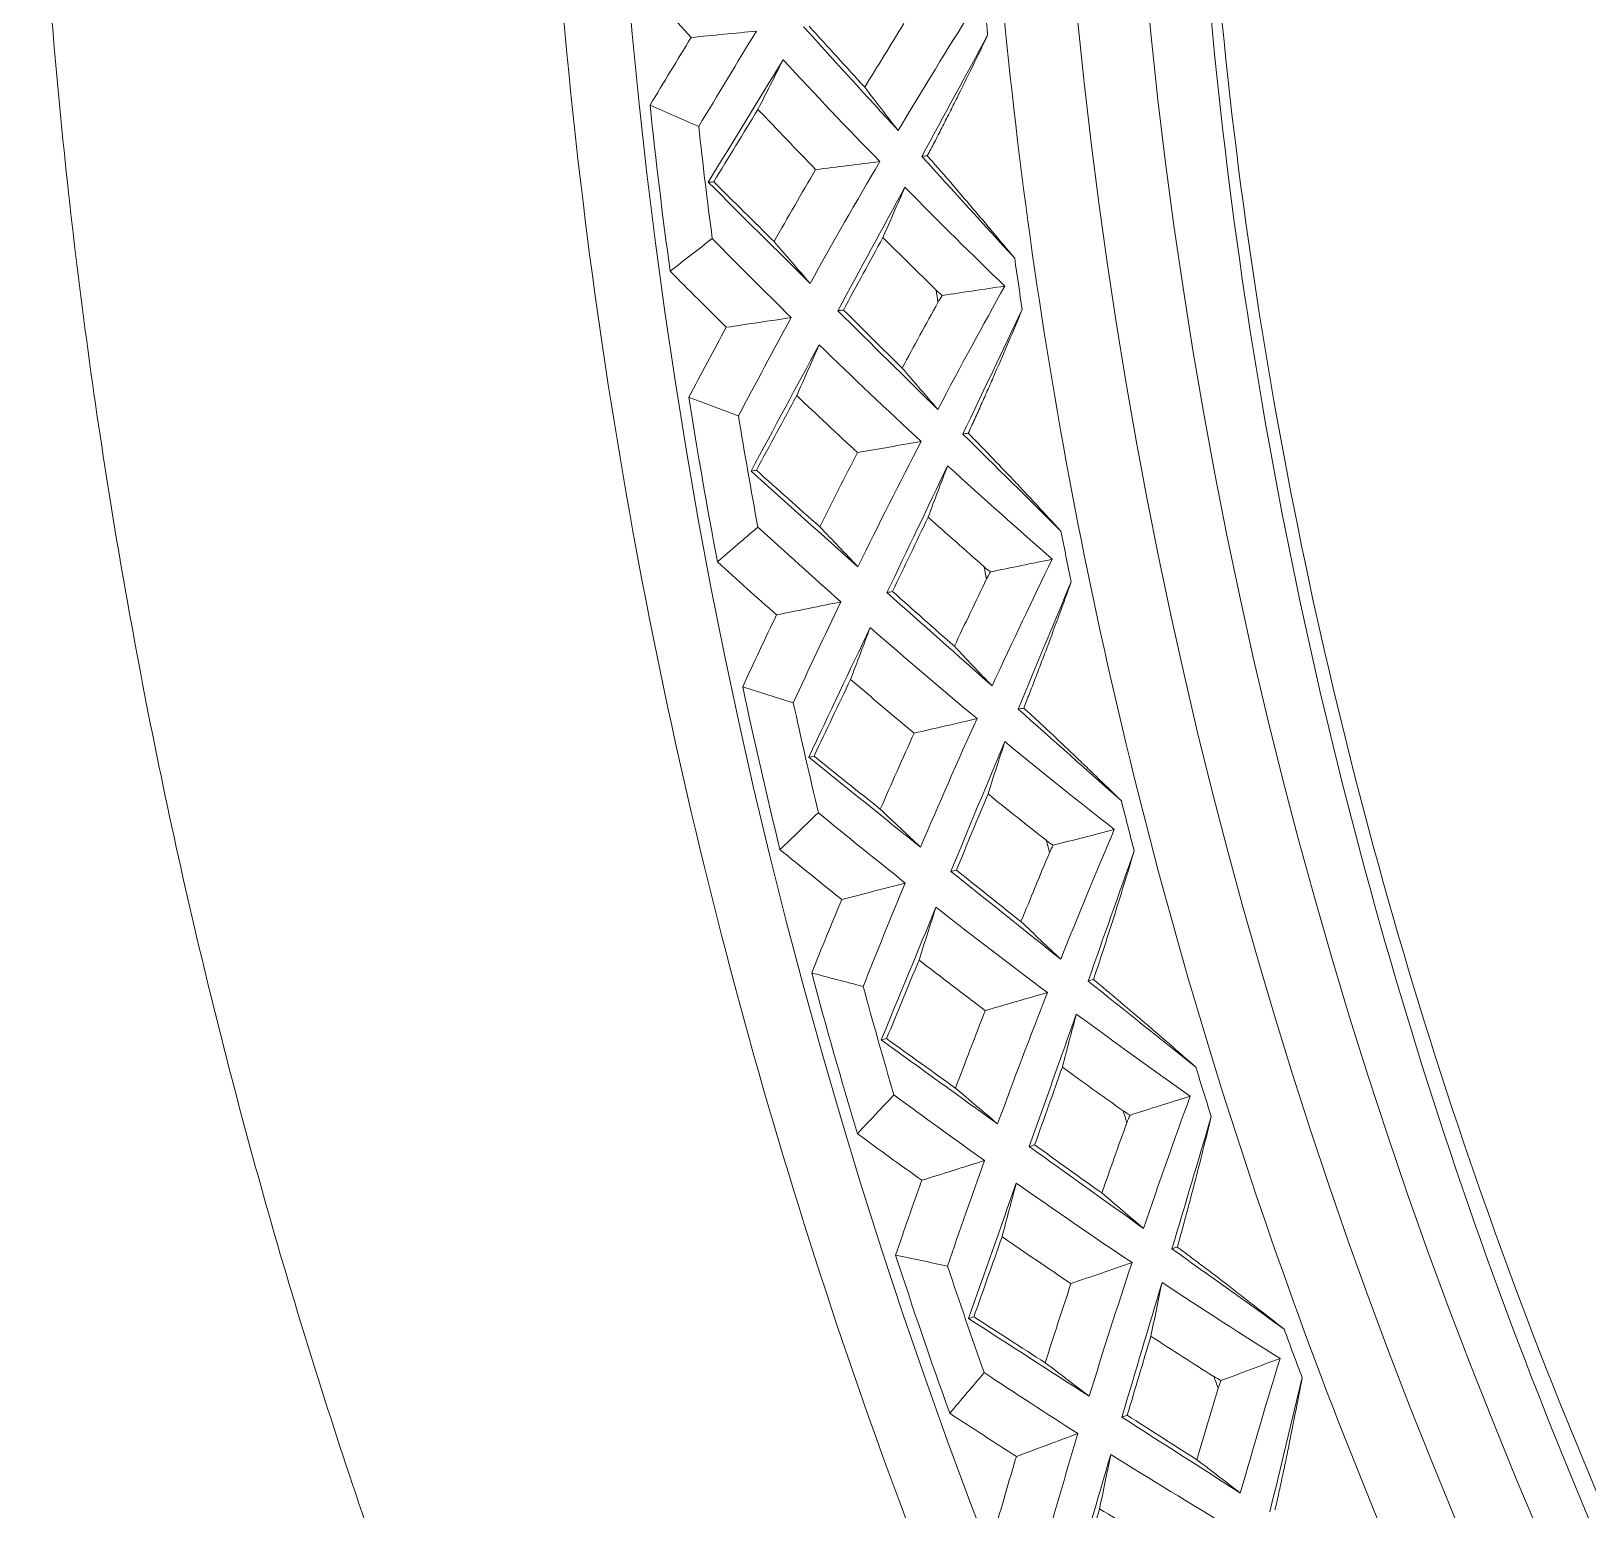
# Model space of a CAD drawing. Extents: x 541 to 1062, y 0 to 382.
# Drawn here: x 845.7 to 858.23, y 260 to 271.9 of the extents above; entities that cross this region are included whole.
import ezdxf

# ---------------------------------------------------------------- set-up
doc = ezdxf.new("R2010")
doc.units = 0
doc.header["$LTSCALE"] = 10
doc.header["$MEASUREMENT"] = 0
doc.layers.add('1', color=7, linetype='CONTINUOUS')

msp = doc.modelspace()

# ---------------------------------------------------------------- linework, layer by layer
at = {"layer": '1', "color": 7, "linetype": 'Continuous', "lineweight": 18}
for radius, start, end in [(45.353, 90, 267.6206), (41.2, 90, 267.3523), (41.78, 102.5334, 267.3912)]:
    msp.add_arc((895.7, 276.074), radius, start, end, dxfattribs=at)
at = {"layer": '1', "color": 7, "linetype": 'Continuous', "lineweight": 13}
for start, end in [(188.3352, 188.4692), (191.3352, 191.4692), (194.3352, 194.4692), (197.3352, 197.4692), (200.3352, 200.4692)]:
    msp.add_arc((895.7, 276.074), 43.174, start, end, dxfattribs=at)
at = {"layer": '1', "color": 7, "linetype": 'Continuous', "lineweight": 18}
msp.add_rational_spline([(895.7, 321.97), (847.662, 321.97), (829.279, 277.589), (863.247, 243.621)], [1, 0.588455621577, 0.588455621577, 1], degree=3, dxfattribs=at)
for points, knots in [([(860.096, 256.097), (859.331, 257.482), (858.647, 258.911), (857.45, 261.838), (856.937, 263.336), (856.089, 266.38), (855.754, 267.926), (855.265, 271.045), (855.112, 272.618), (854.99, 275.77), (855.021, 277.349), (855.265, 280.491), (855.479, 282.055), (856.086, 285.145), (856.479, 286.671), (857.441, 289.667), (858.008, 291.136), (858.659, 292.566)], [0, 0, 0, 0, 0.125, 0.125, 0.25, 0.25, 0.375, 0.375, 0.5, 0.5, 0.625, 0.625, 0.75, 0.75, 0.875, 0.875, 1, 1, 1, 1]), ([(860.237, 256.175), (858.693, 258.937), (857.473, 261.895), (855.767, 267.922), (855.265, 271.012), (854.99, 277.346), (855.223, 280.47), (856.109, 285.084), (856.496, 286.613), (857.211, 288.88), (857.469, 289.629), (857.886, 290.742), (858.029, 291.111), (858.333, 291.843), (858.485, 292.21), (858.659, 292.566)], [0, 0, 0, 0, 0.25, 0.25, 0.5, 0.5, 0.75, 0.75, 0.875, 0.875, 0.9375, 0.9375, 0.96875, 0.96875, 1, 1, 1, 1]), ([(845.7, 276.074), (845.7, 275.134), (845.727, 274.199), (845.831, 272.343), (845.909, 271.423), (846.113, 269.601), (846.239, 268.699), (846.538, 266.917), (846.71, 266.037), (847.098, 264.303), (847.313, 263.448), (847.783, 261.766), (848.039, 260.938), (848.585, 259.313), (848.877, 258.516), (849.494, 256.952), (849.818, 256.186), (850.498, 254.687), (850.852, 253.954), (851.588, 252.522), (851.969, 251.822), (852.754, 250.458), (853.158, 249.793), (853.986, 248.498), (854.409, 247.868), (855.274, 246.642), (855.715, 246.046), (856.61, 244.889), (857.065, 244.328), (857.986, 243.24), (858.452, 242.713), (859.392, 241.691), (859.867, 241.197), (860.345, 240.719)], [0, 0, 0, 0, 0.0625, 0.0625, 0.125, 0.125, 0.1875, 0.1875, 0.25, 0.25, 0.3125, 0.3125, 0.375, 0.375, 0.4375, 0.4375, 0.5, 0.5, 0.5625, 0.5625, 0.625, 0.625, 0.6875, 0.6875, 0.75, 0.75, 0.8125, 0.8125, 0.875, 0.875, 0.9375, 0.9375, 1, 1, 1, 1]), ([(853.397, 271.867), (853.356, 271.782), (853.315, 271.697), (853.233, 271.529), (853.192, 271.446), (853.13, 271.323), (853.11, 271.283), (853.079, 271.222), (853.069, 271.202), (853.049, 271.162), (853.039, 271.142), (853.009, 271.083), (852.989, 271.044), (852.95, 270.969), (852.93, 270.932), (852.911, 270.896)], [0, 0, 0, 0, 0.25, 0.25, 0.5, 0.5, 0.625, 0.625, 0.6875, 0.6875, 0.75, 0.75, 0.875, 0.875, 1, 1, 1, 1]), ([(852.911, 270.896), (852.938, 270.865), (852.966, 270.834), (853.022, 270.771), (853.05, 270.738), (853.136, 270.639), (853.194, 270.571), (853.283, 270.466), (853.313, 270.431), (853.373, 270.36), (853.403, 270.324), (853.494, 270.216), (853.554, 270.144), (853.615, 270.071)], [0, 0, 0, 0, 0.125, 0.125, 0.25, 0.25, 0.5, 0.5, 0.625, 0.625, 0.75, 0.75, 1, 1, 1, 1]), ([(853.675, 269.659), (853.639, 269.571), (853.602, 269.484), (853.529, 269.313), (853.492, 269.228), (853.437, 269.102), (853.419, 269.06), (853.392, 268.998), (853.383, 268.978), (853.365, 268.937), (853.355, 268.916), (853.328, 268.856), (853.311, 268.816), (853.275, 268.738), (853.258, 268.7), (853.241, 268.663)], [0, 0, 0, 0, 0.25, 0.25, 0.5, 0.5, 0.625, 0.625, 0.6875, 0.6875, 0.75, 0.75, 0.875, 0.875, 1, 1, 1, 1]), ([(853.241, 268.663), (853.269, 268.634), (853.299, 268.605), (853.358, 268.544), (853.388, 268.513), (853.478, 268.419), (853.54, 268.354), (853.635, 268.254), (853.667, 268.22), (853.73, 268.152), (853.762, 268.118), (853.858, 268.015), (853.922, 267.946), (853.987, 267.876)], [0, 0, 0, 0, 0.125, 0.125, 0.25, 0.25, 0.5, 0.5, 0.625, 0.625, 0.75, 0.75, 1, 1, 1, 1]), ([(854.069, 267.468), (854.037, 267.379), (854.005, 267.29), (853.94, 267.115), (853.908, 267.028), (853.86, 266.899), (853.844, 266.857), (853.82, 266.794), (853.812, 266.773), (853.796, 266.731), (853.788, 266.71), (853.764, 266.648), (853.749, 266.607), (853.717, 266.528), (853.702, 266.489), (853.687, 266.451)], [0, 0, 0, 0, 0.25, 0.25, 0.5, 0.5, 0.625, 0.625, 0.6875, 0.6875, 0.75, 0.75, 0.875, 0.875, 1, 1, 1, 1]), ([(853.687, 266.451), (853.717, 266.424), (853.748, 266.396), (853.81, 266.338), (853.841, 266.309), (853.937, 266.22), (854.002, 266.158), (854.102, 266.063), (854.135, 266.031), (854.202, 265.967), (854.236, 265.934), (854.337, 265.837), (854.405, 265.771), (854.473, 265.704)], [0, 0, 0, 0, 0.125, 0.125, 0.25, 0.25, 0.5, 0.5, 0.625, 0.625, 0.75, 0.75, 1, 1, 1, 1]), ([(854.576, 265.301), (854.549, 265.21), (854.521, 265.12), (854.466, 264.941), (854.439, 264.853), (854.398, 264.722), (854.384, 264.679), (854.363, 264.614), (854.356, 264.593), (854.343, 264.55), (854.336, 264.529), (854.315, 264.466), (854.302, 264.425), (854.275, 264.344), (854.261, 264.304), (854.248, 264.266)], [0, 0, 0, 0, 0.25, 0.25, 0.5, 0.5, 0.625, 0.625, 0.6875, 0.6875, 0.75, 0.75, 0.875, 0.875, 1, 1, 1, 1]), ([(854.248, 264.266), (854.28, 264.24), (854.312, 264.214), (854.377, 264.159), (854.41, 264.132), (854.51, 264.047), (854.578, 263.989), (854.683, 263.9), (854.718, 263.87), (854.788, 263.809), (854.824, 263.778), (854.93, 263.686), (855.001, 263.624), (855.072, 263.561)], [0, 0, 0, 0, 0.125, 0.125, 0.25, 0.25, 0.5, 0.5, 0.625, 0.625, 0.75, 0.75, 1, 1, 1, 1]), ([(855.196, 263.164), (855.174, 263.071), (855.151, 262.98), (855.106, 262.799), (855.083, 262.709), (855.048, 262.576), (855.037, 262.532), (855.02, 262.467), (855.014, 262.445), (855.002, 262.402), (854.997, 262.38), (854.979, 262.316), (854.968, 262.274), (854.945, 262.192), (854.934, 262.152), (854.923, 262.112)], [0, 0, 0, 0, 0.25, 0.25, 0.5, 0.5, 0.625, 0.625, 0.6875, 0.6875, 0.75, 0.75, 0.875, 0.875, 1, 1, 1, 1]), ([(854.923, 262.112), (854.956, 262.088), (854.989, 262.064), (855.057, 262.013), (855.091, 261.987), (855.196, 261.908), (855.267, 261.854), (855.376, 261.77), (855.413, 261.741), (855.486, 261.684), (855.523, 261.656), (855.634, 261.569), (855.708, 261.511), (855.783, 261.452)], [0, 0, 0, 0, 0.125, 0.125, 0.25, 0.25, 0.5, 0.5, 0.625, 0.625, 0.75, 0.75, 1, 1, 1, 1]), ([(855.928, 261.062), (855.91, 260.968), (855.892, 260.876), (855.856, 260.692), (855.838, 260.602), (855.811, 260.467), (855.801, 260.423), (855.788, 260.356), (855.783, 260.334), (855.774, 260.29), (855.769, 260.269), (855.755, 260.204), (855.746, 260.161), (855.728, 260.078), (855.719, 260.037), (855.709, 259.998)], [0, 0, 0, 0, 0.25, 0.25, 0.5, 0.5, 0.625, 0.625, 0.6875, 0.6875, 0.75, 0.75, 0.875, 0.875, 1, 1, 1, 1])]:
    msp.add_open_spline(points, degree=3, knots=knots, dxfattribs=at)
at = {"layer": '1', "color": 7, "linetype": 'Continuous', "lineweight": 13}
msp.add_open_spline([(893.803, 233.752), (891.665, 233.848), (889.534, 234.106), (884.716, 235.064), (882.05, 235.873), (876.926, 237.995), (874.469, 239.309), (869.858, 242.39), (867.704, 244.157), (863.783, 248.078), (862.015, 250.232), (858.934, 254.843), (857.621, 257.3), (855.499, 262.424), (854.69, 265.09), (853.608, 270.529), (853.335, 273.302), (853.335, 276.074)], degree=3, knots=[0, 0, 0, 0, 0.099316, 0.099316, 0.227986, 0.227986, 0.356655, 0.356655, 0.485324, 0.485324, 0.613993, 0.613993, 0.742662, 0.742662, 0.871331, 0.871331, 1, 1, 1, 1], dxfattribs=at)
at = {"layer": '1', "color": 7, "linetype": 'Continuous', "lineweight": 18}
for points in [[(851.012, 271.849), (850.868, 272.006), (850.725, 272.165), (850.584, 272.324)], [(853.358, 272.282), (853.37, 272.143), (853.384, 272.005), (853.397, 271.867)], [(852.408, 271.448), (852.512, 271.619), (852.617, 271.79), (852.723, 271.96)], [(853.266, 272.062), (853.076, 271.759), (852.879, 271.439), (852.677, 271.099)], [(850.68, 271.303), (850.79, 271.486), (850.9, 271.668), (851.012, 271.849)], [(851.012, 271.849), (851.187, 271.866), (851.362, 271.883), (851.538, 271.9)], [(851.538, 271.9), (851.38, 271.645), (851.225, 271.388), (851.072, 271.131)], [(852.677, 271.099), (852.427, 271.373), (852.172, 271.652), (851.914, 271.935)], [(851.96, 271.939), (852.11, 271.773), (852.26, 271.61), (852.408, 271.448)], [(852.867, 270.891), (853.046, 271.221), (853.223, 271.546), (853.397, 271.867)], [(851.149, 270.683), (851.35, 271.013), (851.55, 271.342), (851.751, 271.669)], [(851.549, 271.27), (851.616, 271.403), (851.684, 271.536), (851.751, 271.669)], [(851.751, 271.669), (852.007, 271.392), (852.267, 271.119), (852.529, 270.85)], [(852.408, 271.448), (852.497, 271.332), (852.587, 271.215), (852.677, 271.099)], [(850.842, 269.968), (850.781, 270.412), (850.727, 270.857), (850.68, 271.303)], [(850.68, 271.303), (850.811, 271.246), (850.941, 271.188), (851.072, 271.131)], [(851.549, 271.27), (851.431, 271.077), (851.312, 270.882), (851.193, 270.687)], [(852.013, 270.786), (851.857, 270.946), (851.703, 271.108), (851.549, 271.27)], [(851.072, 271.131), (851.105, 270.83), (851.141, 270.53), (851.181, 270.23)], [(852.529, 270.85), (852.338, 270.525), (852.152, 270.198), (851.968, 269.869)], [(852.529, 270.85), (852.357, 270.829), (852.185, 270.807), (852.013, 270.786)], [(852.867, 270.891), (852.881, 270.893), (852.896, 270.894), (852.911, 270.896)], [(853.615, 270.071), (853.369, 270.341), (853.12, 270.614), (852.867, 270.891)], [(851.678, 270.206), (851.789, 270.4), (851.9, 270.594), (852.013, 270.786)], [(851.193, 270.687), (851.179, 270.686), (851.164, 270.684), (851.149, 270.683)], [(851.968, 269.869), (851.696, 270.139), (851.423, 270.41), (851.149, 270.683)], [(851.193, 270.687), (851.355, 270.526), (851.517, 270.366), (851.678, 270.206)], [(852.191, 269.649), (852.374, 269.986), (852.554, 270.317), (852.731, 270.643)], [(852.731, 270.643), (852.672, 270.508), (852.613, 270.373), (852.554, 270.238)], [(852.731, 270.643), (853.009, 270.361), (853.277, 270.096), (853.534, 269.847)], [(850.842, 269.968), (850.955, 270.055), (851.068, 270.143), (851.181, 270.23)], [(851.181, 270.23), (851.391, 270.016), (851.603, 269.804), (851.817, 269.594)], [(851.678, 270.206), (851.775, 270.094), (851.872, 269.981), (851.968, 269.869)], [(852.554, 270.238), (852.449, 270.046), (852.343, 269.851), (852.236, 269.655)], [(852.982, 269.816), (852.839, 269.956), (852.696, 270.097), (852.554, 270.238)], [(853.615, 270.071), (853.634, 269.933), (853.655, 269.796), (853.675, 269.659)], [(851.294, 269.516), (851.143, 269.666), (850.992, 269.816), (850.842, 269.968)], [(853.032, 269.772), (853.014, 269.786), (852.998, 269.8), (852.982, 269.816)], [(853.534, 269.847), (853.36, 269.535), (853.18, 269.204), (852.996, 268.854)], [(853.032, 269.772), (853.199, 269.797), (853.366, 269.822), (853.534, 269.847)], [(852.709, 269.188), (852.804, 269.365), (852.9, 269.541), (852.997, 269.716)], [(852.997, 269.716), (853.008, 269.735), (853.019, 269.754), (853.032, 269.772)], [(851.294, 269.516), (851.468, 269.542), (851.643, 269.568), (851.817, 269.594)], [(851.817, 269.594), (851.673, 269.331), (851.531, 269.067), (851.392, 268.802)], [(852.236, 269.655), (852.221, 269.653), (852.206, 269.651), (852.191, 269.649)], [(852.996, 268.854), (852.732, 269.115), (852.463, 269.38), (852.191, 269.649)], [(852.236, 269.655), (852.395, 269.498), (852.553, 269.342), (852.709, 269.188)], [(853.197, 268.657), (853.359, 268.995), (853.518, 269.329), (853.675, 269.659)], [(850.992, 268.953), (851.091, 269.142), (851.192, 269.329), (851.294, 269.516)], [(851.493, 268.359), (851.676, 268.699), (851.859, 269.038), (852.041, 269.375)], [(851.861, 268.966), (851.921, 269.102), (851.981, 269.238), (852.041, 269.375)], [(852.041, 269.375), (852.312, 269.112), (852.585, 268.853), (852.862, 268.597)], [(852.709, 269.188), (852.805, 269.077), (852.9, 268.966), (852.996, 268.854)], [(851.223, 267.628), (851.139, 268.069), (851.062, 268.511), (850.992, 268.953)], [(850.992, 268.953), (851.125, 268.903), (851.258, 268.852), (851.392, 268.802)], [(851.861, 268.966), (851.753, 268.767), (851.645, 268.566), (851.536, 268.365)], [(852.35, 268.507), (852.186, 268.659), (852.023, 268.812), (851.861, 268.966)], [(851.392, 268.802), (851.441, 268.503), (851.493, 268.206), (851.548, 267.908)], [(852.862, 268.597), (852.691, 268.567), (852.52, 268.537), (852.35, 268.507)], [(852.862, 268.597), (852.688, 268.264), (852.519, 267.927), (852.353, 267.589)], [(853.197, 268.657), (853.211, 268.659), (853.226, 268.661), (853.241, 268.663)], [(853.987, 267.876), (853.727, 268.133), (853.464, 268.393), (853.197, 268.657)], [(852.046, 267.91), (852.146, 268.11), (852.247, 268.309), (852.35, 268.507)], [(851.536, 268.365), (851.522, 268.363), (851.507, 268.361), (851.493, 268.359)], [(852.353, 267.589), (852.067, 267.844), (851.78, 268.1), (851.493, 268.359)], [(851.536, 268.365), (851.706, 268.213), (851.876, 268.061), (852.046, 267.91)], [(852.587, 267.381), (852.752, 267.727), (852.915, 268.067), (853.075, 268.402)], [(853.075, 268.402), (853.022, 268.264), (852.97, 268.126), (852.918, 267.988)], [(853.075, 268.402), (853.367, 268.135), (853.648, 267.884), (853.917, 267.649)], [(852.918, 267.988), (852.824, 267.79), (852.728, 267.591), (852.631, 267.389)], [(853.368, 267.589), (853.218, 267.721), (853.068, 267.854), (852.918, 267.988)], [(851.223, 267.628), (851.331, 267.722), (851.439, 267.815), (851.548, 267.908)], [(851.548, 267.908), (851.769, 267.706), (851.991, 267.505), (852.216, 267.306)], [(852.046, 267.91), (852.148, 267.803), (852.251, 267.696), (852.353, 267.589)], [(853.987, 267.876), (854.013, 267.74), (854.041, 267.604), (854.069, 267.468)], [(851.698, 267.201), (851.539, 267.342), (851.381, 267.485), (851.223, 267.628)], [(853.42, 267.548), (853.402, 267.56), (853.385, 267.574), (853.368, 267.589)], [(853.42, 267.548), (853.586, 267.581), (853.752, 267.615), (853.917, 267.649)], [(853.917, 267.649), (853.76, 267.328), (853.598, 266.988), (853.433, 266.629)], [(853.129, 266.948), (853.214, 267.129), (853.301, 267.31), (853.388, 267.49)], [(853.388, 267.49), (853.398, 267.509), (853.408, 267.529), (853.42, 267.548)], [(853.643, 266.442), (853.787, 266.789), (853.929, 267.131), (854.069, 267.468)], [(852.631, 267.389), (852.616, 267.386), (852.601, 267.384), (852.587, 267.381)], [(853.433, 266.629), (853.155, 266.876), (852.873, 267.126), (852.587, 267.381)], [(852.631, 267.389), (852.799, 267.241), (852.964, 267.094), (853.129, 266.948)], [(851.426, 266.623), (851.515, 266.816), (851.606, 267.009), (851.698, 267.201)], [(851.698, 267.201), (851.871, 267.236), (852.043, 267.271), (852.216, 267.306)], [(852.216, 267.306), (852.086, 267.036), (851.958, 266.765), (851.833, 266.493)], [(851.957, 266.055), (852.122, 266.405), (852.287, 266.753), (852.452, 267.099)], [(852.294, 266.682), (852.346, 266.821), (852.399, 266.96), (852.452, 267.099)], [(852.452, 267.099), (852.736, 266.851), (853.022, 266.606), (853.312, 266.366)], [(853.129, 266.948), (853.23, 266.842), (853.331, 266.735), (853.433, 266.629)], [(851.726, 265.312), (851.619, 265.748), (851.519, 266.185), (851.426, 266.623)], [(851.426, 266.623), (851.561, 266.58), (851.697, 266.536), (851.833, 266.493)], [(852.294, 266.682), (852.196, 266.477), (852.098, 266.271), (852, 266.064)], [(852.805, 266.249), (852.634, 266.392), (852.463, 266.536), (852.294, 266.682)], [(851.833, 266.493), (851.898, 266.197), (851.965, 265.903), (852.035, 265.609)], [(853.643, 266.442), (853.658, 266.445), (853.672, 266.448), (853.687, 266.451)], [(854.473, 265.704), (854.2, 265.947), (853.924, 266.193), (853.643, 266.442)], [(853.312, 266.366), (853.143, 266.327), (852.974, 266.288), (852.805, 266.249)], [(853.312, 266.366), (853.156, 266.023), (853.004, 265.679), (852.857, 265.332)], [(852.533, 265.637), (852.622, 265.841), (852.713, 266.045), (852.805, 266.249)], [(852, 266.064), (851.986, 266.061), (851.971, 266.058), (851.957, 266.055)], [(852, 266.064), (852.178, 265.921), (852.356, 265.779), (852.533, 265.637)], [(853.101, 265.137), (853.247, 265.491), (853.392, 265.839), (853.535, 266.181)], [(853.535, 266.181), (853.49, 266.041), (853.445, 265.901), (853.4, 265.76)], [(853.535, 266.181), (853.84, 265.93), (854.134, 265.694), (854.416, 265.474)], [(852.857, 265.332), (852.558, 265.571), (852.258, 265.813), (851.957, 266.055)], [(853.4, 265.76), (853.316, 265.558), (853.231, 265.353), (853.145, 265.147)], [(853.87, 265.385), (853.713, 265.509), (853.556, 265.634), (853.4, 265.76)], [(854.473, 265.704), (854.507, 265.57), (854.541, 265.436), (854.576, 265.301)], [(851.726, 265.312), (851.829, 265.411), (851.932, 265.51), (852.035, 265.609)], [(852.035, 265.609), (852.267, 265.418), (852.5, 265.229), (852.734, 265.043)], [(852.533, 265.637), (852.641, 265.535), (852.749, 265.433), (852.857, 265.332)], [(853.924, 265.347), (854.088, 265.389), (854.252, 265.431), (854.416, 265.474)], [(854.416, 265.474), (854.276, 265.145), (854.132, 264.797), (853.985, 264.43)], [(852.223, 264.91), (852.057, 265.043), (851.891, 265.177), (851.726, 265.312)], [(853.924, 265.347), (853.906, 265.358), (853.888, 265.371), (853.87, 265.385)], [(853.895, 265.287), (853.904, 265.307), (853.914, 265.327), (853.924, 265.347)], [(853.665, 264.732), (853.74, 264.918), (853.817, 265.103), (853.895, 265.287)], [(854.205, 264.254), (854.331, 264.608), (854.454, 264.957), (854.576, 265.301)], [(853.145, 265.147), (853.13, 265.144), (853.115, 265.14), (853.101, 265.137)], [(853.985, 264.43), (853.695, 264.662), (853.4, 264.897), (853.101, 265.137)], [(853.145, 265.147), (853.32, 265.007), (853.493, 264.869), (853.665, 264.732)], [(852.223, 264.91), (852.394, 264.954), (852.564, 264.998), (852.734, 265.043)], [(852.734, 265.043), (852.619, 264.766), (852.505, 264.489), (852.395, 264.21)], [(851.981, 264.319), (852.06, 264.517), (852.141, 264.714), (852.223, 264.91)], [(852.541, 263.78), (852.688, 264.138), (852.834, 264.494), (852.981, 264.848)], [(852.845, 264.423), (852.89, 264.564), (852.935, 264.706), (852.981, 264.848)], [(852.981, 264.848), (853.277, 264.615), (853.576, 264.386), (853.878, 264.161)], [(853.665, 264.732), (853.771, 264.632), (853.878, 264.531), (853.985, 264.43)], [(852.349, 263.025), (852.22, 263.455), (852.097, 263.886), (851.981, 264.319)], [(851.981, 264.319), (852.119, 264.283), (852.257, 264.246), (852.395, 264.21)], [(852.845, 264.423), (852.758, 264.213), (852.671, 264.002), (852.584, 263.791)], [(853.378, 264.017), (853.199, 264.151), (853.022, 264.286), (852.845, 264.423)], [(852.395, 264.21), (852.475, 263.919), (852.557, 263.628), (852.643, 263.338)], [(854.205, 264.254), (854.219, 264.258), (854.234, 264.262), (854.248, 264.266)], [(855.072, 263.561), (854.787, 263.789), (854.498, 264.02), (854.205, 264.254)], [(853.878, 264.161), (853.711, 264.113), (853.545, 264.065), (853.378, 264.017)], [(853.878, 264.161), (853.74, 263.81), (853.607, 263.458), (853.477, 263.104)], [(853.138, 263.392), (853.217, 263.601), (853.297, 263.809), (853.378, 264.017)], [(853.731, 262.922), (853.86, 263.283), (853.986, 263.639), (854.11, 263.988)], [(854.11, 263.988), (854.073, 263.846), (854.035, 263.703), (853.998, 263.561)], [(854.11, 263.988), (854.429, 263.753), (854.735, 263.533), (855.027, 263.327)], [(852.584, 263.791), (852.57, 263.787), (852.556, 263.784), (852.541, 263.78)], [(853.477, 263.104), (853.166, 263.328), (852.854, 263.553), (852.541, 263.78)], [(852.584, 263.791), (852.769, 263.657), (852.954, 263.524), (853.138, 263.392)], [(853.998, 263.561), (853.924, 263.354), (853.85, 263.145), (853.775, 262.935)], [(854.487, 263.21), (854.323, 263.326), (854.16, 263.443), (853.998, 263.561)], [(855.072, 263.561), (855.113, 263.428), (855.154, 263.296), (855.196, 263.164)], [(852.349, 263.025), (852.447, 263.13), (852.545, 263.234), (852.643, 263.338)], [(852.643, 263.338), (852.884, 263.159), (853.127, 262.983), (853.371, 262.809)], [(853.138, 263.392), (853.251, 263.296), (853.364, 263.2), (853.477, 263.104)], [(854.543, 263.175), (854.704, 263.226), (854.866, 263.277), (855.027, 263.327)], [(855.027, 263.327), (854.904, 262.992), (854.779, 262.637), (854.651, 262.263)], [(854.543, 263.175), (854.524, 263.186), (854.505, 263.198), (854.487, 263.21)], [(854.316, 262.548), (854.382, 262.737), (854.449, 262.926), (854.517, 263.114)], [(854.517, 263.114), (854.525, 263.135), (854.533, 263.155), (854.543, 263.175)], [(854.88, 262.099), (854.987, 262.459), (855.093, 262.814), (855.196, 263.164)], [(852.867, 262.65), (852.694, 262.774), (852.521, 262.899), (852.349, 263.025)], [(853.775, 262.935), (853.761, 262.931), (853.746, 262.926), (853.731, 262.922)], [(853.775, 262.935), (853.957, 262.805), (854.137, 262.676), (854.316, 262.548)], [(852.867, 262.65), (853.035, 262.703), (853.203, 262.756), (853.371, 262.809)], [(853.371, 262.809), (853.27, 262.527), (853.171, 262.244), (853.075, 261.96)], [(854.651, 262.263), (854.35, 262.479), (854.043, 262.698), (853.731, 262.922)], [(852.656, 262.047), (852.725, 262.249), (852.795, 262.45), (852.867, 262.65)], [(853.244, 261.538), (853.372, 261.903), (853.499, 262.266), (853.627, 262.627)], [(853.513, 262.196), (853.551, 262.34), (853.589, 262.483), (853.627, 262.627)], [(853.627, 262.627), (853.935, 262.41), (854.246, 262.197), (854.559, 261.988)], [(854.316, 262.548), (854.428, 262.453), (854.539, 262.358), (854.651, 262.263)], [(853.513, 262.196), (853.437, 261.982), (853.362, 261.767), (853.286, 261.551)], [(854.067, 261.819), (853.882, 261.943), (853.697, 262.069), (853.513, 262.196)], [(854.88, 262.099), (854.894, 262.103), (854.909, 262.108), (854.923, 262.112)], [(855.783, 261.452), (855.486, 261.665), (855.185, 261.88), (854.88, 262.099)], [(853.092, 260.775), (852.94, 261.197), (852.795, 261.621), (852.656, 262.047)], [(852.656, 262.047), (852.796, 262.018), (852.935, 261.989), (853.075, 261.96)], [(853.075, 261.96), (853.17, 261.673), (853.268, 261.387), (853.369, 261.102)], [(854.559, 261.988), (854.395, 261.932), (854.231, 261.875), (854.067, 261.819)], [(854.559, 261.988), (854.44, 261.631), (854.325, 261.273), (854.214, 260.912)], [(853.86, 261.182), (853.928, 261.395), (853.997, 261.607), (854.067, 261.819)], [(854.477, 260.744), (854.586, 261.111), (854.694, 261.473), (854.8, 261.828)], [(854.8, 261.828), (854.77, 261.684), (854.74, 261.539), (854.71, 261.395)], [(854.8, 261.828), (855.13, 261.61), (855.447, 261.406), (855.75, 261.216)], [(853.286, 261.551), (853.272, 261.547), (853.258, 261.542), (853.244, 261.538)], [(853.286, 261.551), (853.478, 261.428), (853.669, 261.304), (853.86, 261.182)], [(854.214, 260.912), (853.892, 261.119), (853.568, 261.328), (853.244, 261.538)], [(855.783, 261.452), (855.83, 261.322), (855.879, 261.192), (855.928, 261.062)], [(854.71, 261.395), (854.647, 261.185), (854.584, 260.973), (854.52, 260.759)], [(855.217, 261.071), (855.047, 261.178), (854.878, 261.286), (854.71, 261.395)], [(853.86, 261.182), (853.978, 261.092), (854.096, 261.002), (854.214, 260.912)], [(855.274, 261.038), (855.433, 261.098), (855.591, 261.157), (855.75, 261.216)], [(855.75, 261.216), (855.645, 260.874), (855.538, 260.514), (855.43, 260.133)], [(853.092, 260.775), (853.184, 260.884), (853.276, 260.993), (853.369, 261.102)], [(853.369, 261.102), (853.619, 260.936), (853.87, 260.773), (854.123, 260.612)], [(855.274, 261.038), (855.255, 261.048), (855.235, 261.059), (855.217, 261.071)], [(855.668, 259.982), (855.756, 260.347), (855.843, 260.707), (855.928, 261.062)], [(855.08, 260.401), (855.136, 260.593), (855.194, 260.785), (855.252, 260.976)], [(855.252, 260.976), (855.258, 260.997), (855.266, 261.018), (855.274, 261.038)], [(853.628, 260.427), (853.449, 260.542), (853.27, 260.658), (853.092, 260.775)], [(854.52, 260.759), (854.506, 260.754), (854.492, 260.749), (854.477, 260.744)], [(855.43, 260.133), (855.118, 260.333), (854.8, 260.537), (854.477, 260.744)], [(854.52, 260.759), (854.709, 260.638), (854.896, 260.519), (855.08, 260.401)], [(853.628, 260.427), (853.793, 260.489), (853.958, 260.55), (854.123, 260.612)], [(854.123, 260.612), (854.037, 260.325), (853.953, 260.037), (853.872, 259.748)], [(853.449, 259.814), (853.508, 260.018), (853.567, 260.223), (853.628, 260.427)], [(854.063, 259.336), (854.171, 259.707), (854.28, 260.076), (854.388, 260.444)], [(854.297, 260.007), (854.328, 260.153), (854.358, 260.298), (854.388, 260.444)], [(854.388, 260.444), (854.708, 260.243), (855.029, 260.047), (855.352, 259.854)], [(855.08, 260.401), (855.197, 260.312), (855.314, 260.222), (855.43, 260.133)], [(854.297, 260.007), (854.233, 259.789), (854.169, 259.571), (854.104, 259.352)], [(854.87, 259.659), (854.679, 259.774), (854.488, 259.89), (854.297, 260.007)]]:
    msp.add_open_spline(points, degree=3, dxfattribs=at)

doc.saveas('drawing.dxf')
